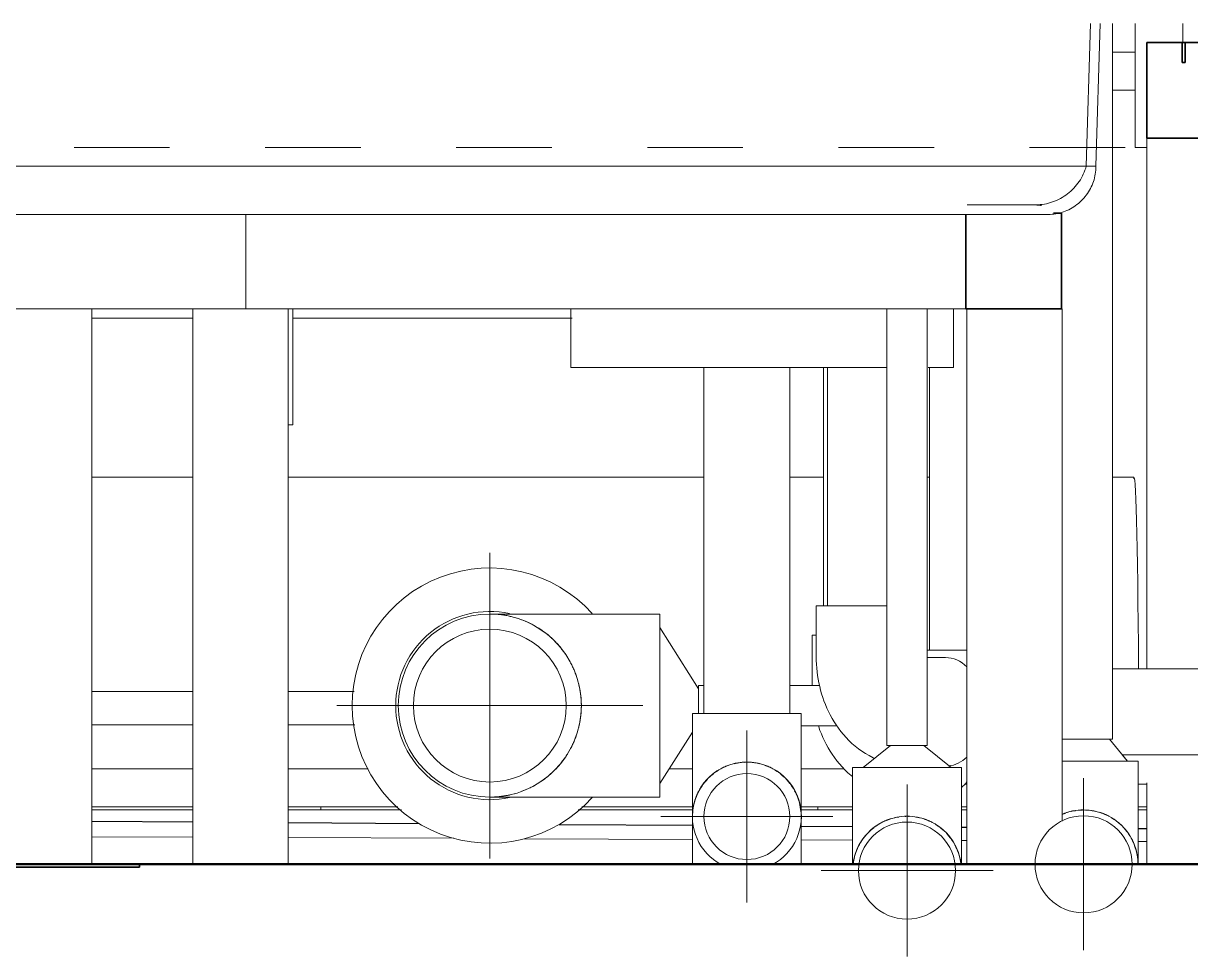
# Model space of a CAD drawing. Header units: metres. Extents: x 62 to 165, y -3 to 9.
# Drawn here: x 125.875 to 127.097, y -0.847 to 0.13 of the extents above; entities that cross this region are included whole.
import ezdxf

# ---------------------------------------------------------------- set-up
doc = ezdxf.new("R2010")
doc.units = ezdxf.units.M
doc.linetypes.add('Centro', pattern=[0.03175, 0.00635, -0.004763, 0.015875, -0.004763])
for name, color, linetype, lineweight in [('A-FLOR', 7, 'Continuous', 18), ('A-FLOR-HRAL', 7, 'Continuous', 18), ('A-FLOR-LEVL', 7, 'Continuous', 9), ('A-GENM', 7, 'Continuous', 18), ('A-MEDQ', 7, 'Continuous', 18), ('A-WALL', 7, 'Continuous', 18), ('P-PIPE', 7, 'Continuous', 18), ('P-PIPE-CNTR', 7, 'Continuous', 18), ('P-SANR-FIXT', 7, 'Continuous', 18), ('S-BEAM', 7, 'Continuous', 18)]:
    doc.layers.add(name, color=color, linetype=linetype, lineweight=lineweight)

# ---------------------------------------------------------------- blocks, each defined once
blk = doc.blocks.new('Soporte Perfil Circular - VM1-1194039-Corte 02')
at = {"layer": 'S-BEAM'}
for p, q in [((-75.6679, 0.1), (-75.6915, 0.1)), ((-75.6915, 0.06), (-75.6678, 0.06))]:
    blk.add_line(p, q, dxfattribs=at)
blk = doc.blocks.new('Soporte Estanque_z2 - Soporte Estanque_z2-1280500-Corte 02')
at = {"layer": 'A-GENM', "lineweight": 35}
for p, q in [((-78.516, -0.0705), (-78.516, -0.1688)), ((-78.416, -0.1688), (-78.416, -0.0705)), ((-75.8448, -0.0705), (-75.8448, -0.1688)), ((-75.7448, -0.0688), (-75.7531, -0.0688)), ((-75.7448, -0.1688), (-75.7448, -0.0688)), ((-78.516, -0.1688), (-78.416, -0.1688)), ((-75.8448, -0.1688), (-75.7448, -0.1688)), ((-77.3491, -0.75), (-77.5491, -0.75)), ((-77.5491, -0.75), (-77.5491, -0.753)), ((-77.5491, -0.753), (-77.3491, -0.753)), ((-77.3491, -0.753), (-77.3491, -0.75)), ((-76.7097, -0.75), (-76.9097, -0.75)), ((-76.9097, -0.75), (-76.9097, -0.753)), ((-76.9097, -0.753), (-76.7097, -0.753)), ((-76.7097, -0.753), (-76.7097, -0.75))]:
    blk.add_line(p, q, dxfattribs=at)
at = {"layer": 'A-GENM'}
for p, q in [((-77.6624, -0.0705), (-77.6624, -0.1688)), ((-76.5984, -0.1688), (-76.5984, -0.0705)), ((-78.5168, -0.1688), (-78.516, -0.1688)), ((-78.5168, -0.75), (-78.5168, -0.1688)), ((-78.4168, -0.1688), (-78.4168, -0.75)), ((-77.6644, -0.1688), (-78.416, -0.1688)), ((-77.704, -0.75), (-77.704, -0.1688)), ((-77.6644, -0.1688), (-77.604, -0.1688)), ((-77.604, -0.1688), (-77.604, -0.75)), ((-77.5023, -0.1688), (-77.604, -0.1688)), ((-77.5023, -0.1688), (-77.4023, -0.1688)), ((-77.5023, -0.75), (-77.5023, -0.1688)), ((-77.4023, -0.1688), (-77.4023, -0.75)), ((-77.2833, -0.1688), (-77.4023, -0.1688)), ((-76.8597, -0.1688), (-77.0781, -0.1688)), ((-76.8597, -0.1688), (-76.7597, -0.1688)), ((-76.8597, -0.75), (-76.8597, -0.1688)), ((-76.7597, -0.1688), (-76.7597, -0.75)), ((-76.654, -0.1688), (-76.7597, -0.1688)), ((-76.654, -0.1688), (-76.5964, -0.1688)), ((-76.654, -0.75), (-76.654, -0.1688)), ((-75.8448, -0.1688), (-76.5964, -0.1688)), ((-76.554, -0.1688), (-76.554, -0.75)), ((-75.844, -0.1688), (-75.844, -0.75)), ((-75.7448, -0.1688), (-75.744, -0.1688)), ((-75.744, -0.7047), (-75.744, -0.1688))]:
    blk.add_line(p, q, dxfattribs=at)
blk = doc.blocks.new('Soporte Estanque_z2 - Soporte Estanque_z2-1280482-Corte 02')
at = {"layer": 'A-GENM'}
for p, q in [((-77.7042, -0.1688), (-77.7042, -0.1785)), ((-77.7042, -0.1785), (-78.4168, -0.1785)), ((-77.5023, -0.1785), (-77.604, -0.1785)), ((-77.2787, -0.1785), (-77.4023, -0.1785)), ((-76.8597, -0.1785), (-77.0827, -0.1785)), ((-76.654, -0.1785), (-76.7597, -0.1785)), ((-76.257, -0.1785), (-76.5494, -0.1785))]:
    blk.add_line(p, q, dxfattribs=at)
blk = doc.blocks.new('Grating - 1_13 x 9_68-1282363-Corte 02')
at = {"layer": 'A-GENM', "lineweight": 35}
for p, q in [((-75.5554, 0.11), (-75.6554, 0.11)), ((-75.6554, 0.11), (-75.6554, 0.01)), ((-75.6154, 0.11), (-75.6184, 0.11)), ((-75.6184, 0.11), (-75.6184, 0.089)), ((-75.6154, 0.089), (-75.6154, 0.11)), ((-75.5824, 0.11), (-75.5854, 0.11)), ((-75.5854, 0.11), (-75.5854, 0.089)), ((-75.5824, 0.089), (-75.5824, 0.11)), ((-75.5554, 0.01), (-75.5554, 0.11)), ((-75.5494, 0.11), (-75.5524, 0.11)), ((-75.5524, 0.11), (-75.5524, 0.089)), ((-75.5494, 0.089), (-75.5494, 0.11)), ((-75.5164, 0.11), (-75.5194, 0.11)), ((-75.5194, 0.11), (-75.5194, 0.089)), ((-75.5164, 0.089), (-75.5164, 0.11)), ((-75.4834, 0.11), (-75.4864, 0.11)), ((-75.4864, 0.11), (-75.4864, 0.089)), ((-75.4834, 0.089), (-75.4834, 0.11)), ((-75.4504, 0.11), (-75.4534, 0.11)), ((-75.4534, 0.11), (-75.4534, 0.089)), ((-75.4504, 0.089), (-75.4504, 0.11)), ((-75.4174, 0.11), (-75.4204, 0.11)), ((-75.4204, 0.11), (-75.4204, 0.089)), ((-75.4174, 0.089), (-75.4174, 0.11)), ((-75.3844, 0.11), (-75.3874, 0.11)), ((-75.3874, 0.11), (-75.3874, 0.089)), ((-75.3844, 0.089), (-75.3844, 0.11)), ((-75.3514, 0.11), (-75.3544, 0.11)), ((-75.3544, 0.11), (-75.3544, 0.089)), ((-75.3514, 0.089), (-75.3514, 0.11)), ((-75.3184, 0.11), (-75.3214, 0.11)), ((-75.3214, 0.11), (-75.3214, 0.089)), ((-75.3184, 0.089), (-75.3184, 0.11)), ((-75.2854, 0.11), (-75.2884, 0.11)), ((-75.2884, 0.11), (-75.2884, 0.089)), ((-75.2854, 0.089), (-75.2854, 0.11)), ((-75.2524, 0.11), (-75.2554, 0.11)), ((-75.2554, 0.11), (-75.2554, 0.089)), ((-75.2524, 0.089), (-75.2524, 0.11)), ((-75.2194, 0.11), (-75.2224, 0.11)), ((-75.2224, 0.11), (-75.2224, 0.089)), ((-75.2194, 0.089), (-75.2194, 0.11)), ((-75.1864, 0.11), (-75.1894, 0.11)), ((-75.1894, 0.11), (-75.1894, 0.089)), ((-75.1864, 0.089), (-75.1864, 0.11)), ((-75.1534, 0.11), (-75.1564, 0.11)), ((-75.1564, 0.11), (-75.1564, 0.089)), ((-75.1534, 0.089), (-75.1534, 0.11)), ((-75.1204, 0.11), (-75.1234, 0.11)), ((-75.1234, 0.11), (-75.1234, 0.089)), ((-75.1204, 0.089), (-75.1204, 0.11)), ((-75.0874, 0.11), (-75.0904, 0.11)), ((-75.0904, 0.11), (-75.0904, 0.089)), ((-75.0874, 0.089), (-75.0874, 0.11)), ((-75.0544, 0.11), (-75.0574, 0.11)), ((-75.0574, 0.11), (-75.0574, 0.089)), ((-75.0544, 0.089), (-75.0544, 0.11)), ((-75.0214, 0.11), (-75.0244, 0.11)), ((-75.0244, 0.11), (-75.0244, 0.089)), ((-75.0214, 0.089), (-75.0214, 0.11)), ((-74.9884, 0.11), (-74.9914, 0.11)), ((-74.9914, 0.11), (-74.9914, 0.089)), ((-74.9884, 0.089), (-74.9884, 0.11)), ((-74.9554, 0.11), (-74.9584, 0.11)), ((-74.9584, 0.11), (-74.9584, 0.089)), ((-74.9554, 0.089), (-74.9554, 0.11)), ((-74.9224, 0.11), (-74.9254, 0.11)), ((-74.9254, 0.11), (-74.9254, 0.089)), ((-74.9224, 0.089), (-74.9224, 0.11)), ((-74.8894, 0.11), (-74.8924, 0.11)), ((-74.8924, 0.11), (-74.8924, 0.089)), ((-74.8894, 0.089), (-74.8894, 0.11)), ((-74.8564, 0.11), (-74.8594, 0.11)), ((-74.8594, 0.11), (-74.8594, 0.089)), ((-74.8564, 0.089), (-74.8564, 0.11)), ((-74.8234, 0.11), (-74.8264, 0.11)), ((-74.8264, 0.11), (-74.8264, 0.089)), ((-74.8234, 0.089), (-74.8234, 0.11)), ((-74.7904, 0.11), (-74.7934, 0.11)), ((-74.7934, 0.11), (-74.7934, 0.089)), ((-74.7904, 0.089), (-74.7904, 0.11)), ((-74.7574, 0.11), (-74.7604, 0.11)), ((-74.7604, 0.11), (-74.7604, 0.089)), ((-74.7574, 0.089), (-74.7574, 0.11)), ((-74.7244, 0.11), (-74.7274, 0.11)), ((-74.7274, 0.11), (-74.7274, 0.089)), ((-74.7244, 0.089), (-74.7244, 0.11)), ((-74.6914, 0.11), (-74.6944, 0.11)), ((-74.6944, 0.11), (-74.6944, 0.089)), ((-74.6914, 0.089), (-74.6914, 0.11)), ((-74.6584, 0.11), (-74.6614, 0.11)), ((-74.6614, 0.11), (-74.6614, 0.089)), ((-74.6584, 0.089), (-74.6584, 0.11)), ((-74.6254, 0.11), (-74.6284, 0.11)), ((-74.6284, 0.11), (-74.6284, 0.089)), ((-74.6254, 0.089), (-74.6254, 0.11)), ((-74.543, 0.11), (-74.6254, 0.11)), ((-74.6254, 0.11), (-74.6254, 0.01)), ((-75.6184, 0.089), (-75.6154, 0.089)), ((-75.5854, 0.089), (-75.5824, 0.089)), ((-75.5524, 0.089), (-75.5494, 0.089)), ((-75.5194, 0.089), (-75.5164, 0.089)), ((-75.4864, 0.089), (-75.4834, 0.089)), ((-75.4534, 0.089), (-75.4504, 0.089)), ((-75.4204, 0.089), (-75.4174, 0.089)), ((-75.3874, 0.089), (-75.3844, 0.089)), ((-75.3544, 0.089), (-75.3514, 0.089)), ((-75.3214, 0.089), (-75.3184, 0.089)), ((-75.2884, 0.089), (-75.2854, 0.089)), ((-75.2554, 0.089), (-75.2524, 0.089)), ((-75.2224, 0.089), (-75.2194, 0.089)), ((-75.1894, 0.089), (-75.1864, 0.089)), ((-75.1564, 0.089), (-75.1534, 0.089)), ((-75.1234, 0.089), (-75.1204, 0.089)), ((-75.0904, 0.089), (-75.0874, 0.089)), ((-75.0574, 0.089), (-75.0544, 0.089)), ((-75.0244, 0.089), (-75.0214, 0.089)), ((-74.9914, 0.089), (-74.9884, 0.089)), ((-74.9584, 0.089), (-74.9554, 0.089)), ((-74.9254, 0.089), (-74.9224, 0.089)), ((-74.8924, 0.089), (-74.8894, 0.089)), ((-74.8594, 0.089), (-74.8564, 0.089)), ((-74.8264, 0.089), (-74.8234, 0.089)), ((-74.7934, 0.089), (-74.7904, 0.089)), ((-74.7604, 0.089), (-74.7574, 0.089)), ((-74.7274, 0.089), (-74.7244, 0.089)), ((-74.6944, 0.089), (-74.6914, 0.089)), ((-74.6614, 0.089), (-74.6584, 0.089)), ((-74.6284, 0.089), (-74.6254, 0.089)), ((-75.6554, 0.01), (-75.5554, 0.01)), ((-74.6254, 0.01), (-74.5397, 0.01))]:
    blk.add_line(p, q, dxfattribs=at)
at = {"layer": 'A-GENM'}
for p, q in [((-75.5524, 0.11), (-75.5554, 0.11)), ((-75.5194, 0.11), (-75.5494, 0.11)), ((-75.4864, 0.11), (-75.5164, 0.11)), ((-75.4534, 0.11), (-75.4834, 0.11)), ((-75.4204, 0.11), (-75.4504, 0.11)), ((-75.3874, 0.11), (-75.4174, 0.11)), ((-75.3544, 0.11), (-75.3844, 0.11)), ((-75.3214, 0.11), (-75.3514, 0.11)), ((-75.2884, 0.11), (-75.3184, 0.11)), ((-75.2554, 0.11), (-75.285, 0.11)), ((-75.2224, 0.11), (-75.2524, 0.11)), ((-75.1894, 0.11), (-75.2194, 0.11)), ((-75.1564, 0.11), (-75.1864, 0.11)), ((-75.1234, 0.11), (-75.1534, 0.11)), ((-75.0904, 0.11), (-75.1204, 0.11)), ((-75.0574, 0.11), (-75.0874, 0.11)), ((-75.0244, 0.11), (-75.0544, 0.11)), ((-74.9914, 0.11), (-75.0214, 0.11)), ((-74.9584, 0.11), (-74.9884, 0.11)), ((-74.9254, 0.11), (-74.9554, 0.11)), ((-74.8924, 0.11), (-74.9224, 0.11)), ((-74.8594, 0.11), (-74.8894, 0.11)), ((-74.8264, 0.11), (-74.8564, 0.11)), ((-74.7934, 0.11), (-74.8234, 0.11)), ((-74.7604, 0.11), (-74.7904, 0.11)), ((-74.7274, 0.11), (-74.7574, 0.11)), ((-74.6944, 0.11), (-74.7244, 0.11)), ((-74.6614, 0.11), (-74.6914, 0.11)), ((-74.6284, 0.11), (-74.6584, 0.11)), ((-75.5554, 0.1), (-75.5524, 0.1)), ((-75.5494, 0.1), (-75.5194, 0.1)), ((-75.5164, 0.1), (-75.4864, 0.1)), ((-75.4834, 0.1), (-75.4534, 0.1)), ((-75.4504, 0.1), (-75.4204, 0.1)), ((-75.4174, 0.1), (-75.3874, 0.1)), ((-75.3844, 0.1), (-75.3544, 0.1)), ((-75.3514, 0.1), (-75.3214, 0.1)), ((-75.3184, 0.1), (-75.2884, 0.1)), ((-75.285, 0.1), (-75.2554, 0.1)), ((-75.2524, 0.1), (-75.2224, 0.1)), ((-75.2194, 0.1), (-75.1894, 0.1)), ((-75.1864, 0.1), (-75.1564, 0.1)), ((-75.1534, 0.1), (-75.1234, 0.1)), ((-75.1204, 0.1), (-75.0904, 0.1)), ((-75.0874, 0.1), (-75.0574, 0.1)), ((-75.0544, 0.1), (-75.0244, 0.1)), ((-75.0214, 0.1), (-74.9914, 0.1)), ((-74.9884, 0.1), (-74.9584, 0.1)), ((-74.9554, 0.1), (-74.9254, 0.1)), ((-74.9224, 0.1), (-74.8924, 0.1)), ((-74.8894, 0.1), (-74.8594, 0.1)), ((-74.8564, 0.1), (-74.8264, 0.1)), ((-74.8234, 0.1), (-74.7934, 0.1)), ((-74.7904, 0.1), (-74.7604, 0.1)), ((-74.7574, 0.1), (-74.7274, 0.1)), ((-74.7244, 0.1), (-74.6944, 0.1)), ((-74.6914, 0.1), (-74.6614, 0.1)), ((-74.6584, 0.1), (-74.6284, 0.1)), ((-75.5554, 0.06), (-74.6254, 0.06)), ((-75.6554, -0.5455), (-75.6554, 0.01)), ((-74.6254, 0.01), (-75.5554, 0.01)), ((-75.5554, -0.5334), (-75.5554, 0.01)), ((-74.6254, 0.01), (-74.6254, -0.537)), ((-74.5254, -0.0546), (-74.5254, -0.537)), ((-75.5554, -0.75), (-75.5554, -0.6475)), ((-75.6554, -0.75), (-75.6554, -0.6647)), ((-74.6254, -0.6601), (-74.6254, -0.75)), ((-74.5254, -0.6601), (-74.5254, -0.75))]:
    blk.add_line(p, q, dxfattribs=at)
blk = doc.blocks.new('Railing - 50mm  - Al-1294074-Corte 02')
at = {"layer": 'A-FLOR-HRAL'}
for p, q in [((-74.6804, 0.11), (-74.6804, 0.95)), ((-74.6554, 0.95), (-74.6804, 0.95)), ((-74.6439, 0.95), (-74.6554, 0.95)), ((-74.6304, 0.13), (-74.6304, 0.11)), ((-74.6804, 0), (-74.6804, 0.01)), ((-74.6804, 0), (-74.6554, 0)), ((-74.6554, 0), (-74.6304, 0)), ((-74.6304, 0.01), (-74.6304, 0))]:
    blk.add_line(p, q, dxfattribs=at)
blk = doc.blocks.new('Railing - 50mm  - Al-V6-Corte 02')
at = {"layer": 'A-FLOR-HRAL'}
for p, q in [((-75.6679, 0), (-75.6679, 0.13)), ((-75.6179, 0.13), (-75.6179, 0.11)), ((-75.6679, 0), (-75.6554, 0))]:
    blk.add_line(p, q, dxfattribs=at)
blk = doc.blocks.new('Railing - Railing-1294277-Corte 02')
at = {"layer": 'A-FLOR-HRAL'}
for p, q in [((-74.644, 1), (-75.5151, 1)), ((-75.5151, 0.95), (-74.6785, 0.95)), ((-74.6785, 0.5), (-75.5884, 0.5)), ((-75.5884, 0.45), (-74.6785, 0.45))]:
    blk.add_line(p, q, dxfattribs=at)
for name in ['Railing - 50mm  - Al-1294074-Corte 02', 'Railing - 50mm  - Al-V6-Corte 02']:
    blk.add_blockref(name, (0, 0))
blk = doc.blocks.new('AB1_REVER_EST LOSAS_ZZ_ZZ_MO_T_A_rvt-2-Corte 02')
at = {"layer": 'A-FLOR'}
for p, q in [((-76.7597, -0.69), (-76.654, -0.69)), ((-76.654, -0.693), (-76.7597, -0.693)), ((-76.554, -0.69), (-76.5198, -0.69)), ((-76.5198, -0.693), (-76.554, -0.693)), ((-76.5198, -0.69), (-76.5198, -0.693)), ((-76.5198, -0.69), (-76.4394, -0.69)), ((-76.5198, -0.69), (-76.5198, -0.693)), ((-76.4355, -0.693), (-76.5198, -0.693)), ((-76.1311, -0.693), (-76.2508, -0.693)), ((-76.2469, -0.69), (-76.1311, -0.69)), ((-76.0172, -0.69), (-75.9998, -0.69)), ((-75.9998, -0.693), (-76.0172, -0.693)), ((-75.9998, -0.69), (-75.9998, -0.693)), ((-75.9998, -0.69), (-75.9634, -0.69)), ((-75.9998, -0.69), (-75.9998, -0.693)), ((-75.9634, -0.693), (-75.9998, -0.693)), ((-75.8495, -0.69), (-75.844, -0.69)), ((-75.844, -0.693), (-75.8495, -0.693)), ((-75.6647, -0.69), (-75.6554, -0.69)), ((-75.6554, -0.693), (-75.6647, -0.693)), ((-76.654, -0.7216), (-76.7597, -0.7211)), ((-76.3808, -0.7228), (-76.554, -0.722)), ((-76.1307, -0.724), (-76.307, -0.7232)), ((-75.9634, -0.7247), (-76.0176, -0.7245)), ((-75.844, -0.7252), (-75.8495, -0.7252)), ((-75.6554, -0.7261), (-75.6647, -0.726))]:
    blk.add_line(p, q, dxfattribs=at)
at = {"layer": 'A-FLOR', "lineweight": 25}
for p, q in [((-76.7597, -0.7048), (-76.654, -0.7055)), ((-76.554, -0.7062), (-76.417, -0.7072)), ((-76.2706, -0.7082), (-76.1308, -0.7092)), ((-76.0174, -0.71), (-75.9634, -0.7104)), ((-75.8495, -0.7112), (-75.844, -0.7112)), ((-75.6647, -0.7125), (-75.6554, -0.7126))]:
    blk.add_line(p, q, dxfattribs=at)
at = {"layer": 'A-FLOR', "lineweight": 50}
blk.add_line((-70.2976, -0.75), (-85.1697, -0.75), dxfattribs=at)
at = {"layer": 'A-WALL'}
for p, q in [((-76.654, -0.65), (-76.7597, -0.65)), ((-76.4703, -0.65), (-76.554, -0.65)), ((-76.1311, -0.65), (-76.1555, -0.65)), ((-75.9722, -0.65), (-76.0172, -0.65))]:
    blk.add_line(p, q, dxfattribs=at)
at = {"layer": 'A-FLOR-HRAL', "lineweight": 18}
blk.add_blockref('Railing - Railing-1294277-Corte 02', (0, 0), dxfattribs=at)
at = {"layer": 'A-GENM', "lineweight": 18}
for name in ['Grating - 1_13 x 9_68-1282363-Corte 02', 'Soporte Estanque_z2 - Soporte Estanque_z2-1280500-Corte 02', 'Soporte Estanque_z2 - Soporte Estanque_z2-1280482-Corte 02']:
    blk.add_blockref(name, (0, 0), dxfattribs=at)
at = {"layer": 'S-BEAM', "lineweight": 18}
blk.add_blockref('Soporte Perfil Circular - VM1-1194039-Corte 02', (0, 0), dxfattribs=at)
blk = doc.blocks.new('Equipo Estanque 2 - Equipo Estanque 2-1309753-Corte 02')
at = {"layer": 'A-MEDQ'}
for p, q in [((-76.8597, -0.3448), (-77.1911, -0.3448)), ((-76.654, -0.3448), (-76.7597, -0.3448)), ((-76.1191, -0.3448), (-76.554, -0.3448)), ((-75.9939, -0.3448), (-76.0292, -0.3448)), ((-75.883, -0.3448), (-75.8854, -0.3448)), ((-75.669, -0.3448), (-75.6915, -0.3448)), ((-77.1962, -0.5691), (-77.1982, -0.5691)), ((-77.1982, -0.5691), (-77.1982, -0.6041)), ((-77.184, -0.5691), (-77.186, -0.5691)), ((-77.184, -0.6041), (-77.184, -0.5691)), ((-77.184, -0.5691), (-76.8597, -0.5691)), ((-76.7597, -0.5691), (-76.654, -0.5691)), ((-76.554, -0.5691), (-76.4852, -0.5691)), ((-77.1982, -0.6041), (-77.1976, -0.6041)), ((-77.1976, -0.6041), (-77.1976, -0.6291)), ((-77.1847, -0.6291), (-77.1847, -0.6041)), ((-77.1847, -0.6041), (-77.184, -0.6041)), ((-77.184, -0.6041), (-76.8597, -0.6041)), ((-76.7597, -0.6041), (-76.654, -0.6041)), ((-76.554, -0.6041), (-76.4845, -0.6041)), ((-77.1976, -0.6291), (-77.1976, -0.65)), ((-77.1847, -0.65), (-77.1847, -0.6291))]:
    blk.add_line(p, q, dxfattribs=at)
for centre, start_param, end_param in [((-75.669, -0.7301), 5.214279, 6.370841), ((-77.1911, -0.7301), 5.143658, 7.422712)]:
    blk.add_ellipse(centre, major_axis=(0, 0.3853), ratio=0.014481, start_param=start_param, end_param=end_param, dxfattribs=at)
blk = doc.blocks.new('Estanque de agua - Diametro_3_00m-V39-Corte 02')
at = {"layer": 'P-SANR-FIXT'}
for p, q in [((-75.7189, -0.0193), (-75.7144, 0.13)), ((-75.7089, -0.0196), (-75.7044, 0.13)), ((-75.7089, -0.0196), (-78.6256, -0.0196))]:
    blk.add_line(p, q, dxfattribs=at)
at = {"layer": 'P-SANR-FIXT', "flags": 128}
for points in [[(-75.7189, -0.0193), (-75.7195, -0.0215), (-75.7203, -0.0236), (-75.7211, -0.0257), (-75.722, -0.0277), (-75.7229, -0.0297), (-75.724, -0.0317), (-75.7251, -0.0336), (-75.7263, -0.0355), (-75.7276, -0.0373), (-75.729, -0.039), (-75.7304, -0.0408), (-75.7319, -0.0424), (-75.7335, -0.044), (-75.7351, -0.0455), (-75.7368, -0.047), (-75.7385, -0.0484), (-75.7403, -0.0497), (-75.7421, -0.051), (-75.744, -0.0522), (-75.746, -0.0533), (-75.748, -0.0543), (-75.75, -0.0552), (-75.752, -0.0561), (-75.7541, -0.0569), (-75.7562, -0.0576), (-75.7584, -0.0582), (-75.7605, -0.0587), (-75.7627, -0.0591), (-75.7649, -0.0595), (-75.7672, -0.0597), (-75.7694, -0.0599), (-75.7716, -0.06), (-75.7725, -0.06)], [(-75.7089, -0.0196), (-75.7089, -0.0217), (-75.709, -0.0237), (-75.7092, -0.0257), (-75.7095, -0.0277), (-75.7099, -0.0296), (-75.7103, -0.0316), (-75.7108, -0.0336), (-75.7114, -0.0355), (-75.7121, -0.0374), (-75.7129, -0.0393), (-75.7137, -0.0411), (-75.7146, -0.0429), (-75.7155, -0.0447), (-75.7166, -0.0464), (-75.7177, -0.0481), (-75.7189, -0.0497), (-75.7201, -0.0513), (-75.7214, -0.0528), (-75.7227, -0.0543), (-75.7242, -0.0558), (-75.7256, -0.0571), (-75.7272, -0.0585), (-75.7287, -0.0597), (-75.7304, -0.0609), (-75.732, -0.062), (-75.7338, -0.0631), (-75.7355, -0.0641), (-75.7373, -0.065), (-75.7391, -0.0658), (-75.741, -0.0666), (-75.7429, -0.0673), (-75.7448, -0.0679), (-75.7467, -0.0684), (-75.7487, -0.0689), (-75.7507, -0.0693), (-75.7527, -0.0696), (-75.7547, -0.0698), (-75.7567, -0.0699), (-75.7587, -0.07), (-75.7592, -0.07)], [(-75.8435, -0.06), (-75.8398, -0.06), (-75.8237, -0.06), (-75.8097, -0.06), (-75.798, -0.06), (-75.7884, -0.06), (-75.7811, -0.06), (-75.776, -0.06), (-75.7732, -0.06)], [(-75.7725, -0.06), (-75.7737, -0.06), (-75.777, -0.06)], [(-75.7725, -0.06), (-75.7707, -0.0602), (-75.7688, -0.0604), (-75.7669, -0.0605), (-75.7658, -0.0605)], [(-76.8698, -0.07), (-76.8146, -0.07), (-76.76, -0.07), (-76.706, -0.07), (-76.6528, -0.07), (-76.6005, -0.07), (-76.5491, -0.07), (-76.4986, -0.07), (-76.4493, -0.07), (-76.4012, -0.07), (-76.3543, -0.07), (-76.3087, -0.07), (-76.2645, -0.07), (-76.2218, -0.07), (-76.1806, -0.07), (-76.141, -0.07), (-76.103, -0.07), (-76.0668, -0.07), (-76.0324, -0.07), (-75.9998, -0.07), (-75.9691, -0.07), (-75.9404, -0.07), (-75.9136, -0.07), (-75.8889, -0.07), (-75.8662, -0.07), (-75.8456, -0.07), (-75.8272, -0.07), (-75.8109, -0.07), (-75.7968, -0.07), (-75.7849, -0.07), (-75.7753, -0.07), (-75.7679, -0.07), (-75.7628, -0.07), (-75.7599, -0.07), (-75.7592, -0.07)], [(-75.7592, -0.07), (-75.7604, -0.07), (-75.7638, -0.07), (-75.7695, -0.07), (-75.7752, -0.07)]]:
    blk.add_lwpolyline(points, dxfattribs=at)
blk = doc.blocks.new('Cilindro de Estanque de agua - Diametro_3_00m-V47-Corte 02')
at = {"layer": 'P-SANR-FIXT'}
for p, q in [((-76.2584, -0.1785), (-76.2584, -0.23)), ((-76.2584, -0.23), (-76.257, -0.23))]:
    blk.add_line(p, q, dxfattribs=at)
blk = doc.blocks.new('Cilindro de Estanque de agua - Diametro_3_00m-V49-Corte 02')
at = {"layer": 'P-SANR-FIXT'}
for p, q in [((-76.2584, -0.1688), (-76.2584, -0.23)), ((-75.8578, -0.23), (-75.8578, -0.1688)), ((-76.2584, -0.23), (-76.0581, -0.23)), ((-76.0581, -0.23), (-75.9273, -0.23)), ((-75.8842, -0.23), (-75.8578, -0.23))]:
    blk.add_line(p, q, dxfattribs=at)
blk = doc.blocks.new('Dispositivo - Dispositivo-1287173-Corte 02')
at = {"layer": 'P-SANR-FIXT'}
for p, q in [((-76.5491, -0.29), (-76.5491, -0.1688)), ((-76.5538, -0.29), (-76.5491, -0.29))]:
    blk.add_line(p, q, dxfattribs=at)
blk = doc.blocks.new('CPVC - Codo - Codo-1167293-Corte 02')
at = {"layer": 'P-PIPE', "color": 150, "true_color": 0x007dff}
for p, q in [((-76.0057, -0.5101), (-76.0057, -0.5628)), ((-76.0019, -0.5101), (-76.0057, -0.5101))]:
    blk.add_line(p, q, dxfattribs=at)
at = {"layer": 'P-PIPE', "color": 150, "true_color": 0x007dff, "flags": 128}
blk.add_lwpolyline([(-75.9992, -0.605), (-75.9989, -0.606), (-75.9976, -0.6098), (-75.9961, -0.6135), (-75.9946, -0.6172), (-75.9929, -0.6208), (-75.9911, -0.6244), (-75.9891, -0.628), (-75.987, -0.6315), (-75.9848, -0.6349), (-75.9824, -0.6383), (-75.9799, -0.6416), (-75.9773, -0.6449), (-75.9744, -0.648), (-75.9715, -0.6511), (-75.9683, -0.6541), (-75.965, -0.6569), (-75.9634, -0.6582)], dxfattribs=at)
at = {"layer": 'P-PIPE', "color": 150, "true_color": 0x007dff}
blk.add_ellipse((-75.8703, -0.6211), major_axis=(0, 0.0568), ratio=0.707107, start_param=3.688143, end_param=3.863147, dxfattribs=at)
blk = doc.blocks.new('CPVC - Codo - Codo-V105-Corte 02')
at = {"layer": 'P-PIPE', "color": 150, "true_color": 0x007dff}
for p, q in [((-76.0015, -0.4794), (-76.0015, -0.5329)), ((-75.9848, -0.4794), (-76.0015, -0.4794)), ((-75.9273, -0.4794), (-75.9848, -0.4794)), ((-75.8661, -0.5337), (-75.8854, -0.5337))]:
    blk.add_line(p, q, dxfattribs=at)
at = {"layer": 'P-PIPE', "color": 150, "true_color": 0x007dff, "flags": 128}
blk.add_lwpolyline([(-76.0015, -0.5329), (-76.0014, -0.5368), (-76.0013, -0.5407), (-76.001, -0.5446), (-76.0006, -0.5485), (-76.0001, -0.5524), (-75.9995, -0.5563), (-75.9987, -0.5601), (-75.9979, -0.564), (-75.997, -0.5678), (-75.9959, -0.5716), (-75.9947, -0.5753), (-75.9934, -0.5791), (-75.9919, -0.5828), (-75.9904, -0.5865), (-75.9887, -0.5901), (-75.9869, -0.5937), (-75.9849, -0.5973), (-75.9828, -0.6008), (-75.9806, -0.6042), (-75.9782, -0.6076), (-75.9757, -0.6109), (-75.9731, -0.6142), (-75.9702, -0.6173), (-75.9673, -0.6204), (-75.9641, -0.6234), (-75.9608, -0.6262), (-75.9574, -0.629), (-75.9538, -0.6316), (-75.95, -0.634), (-75.9461, -0.6363), (-75.942, -0.6384), (-75.9405, -0.6391)], dxfattribs=at)
at = {"layer": 'P-PIPE', "color": 150, "true_color": 0x007dff}
for start_param, end_param in [(5.693615, 6.283185), (3.216473, 3.730549)]:
    blk.add_ellipse((-75.8661, -0.5905), major_axis=(0, 0.0568), ratio=0.707107, start_param=start_param, end_param=end_param, dxfattribs=at)
blk = doc.blocks.new('Acero Carbono - Flange - A - Flange Brida-1161103-Corte 02')
at = {"layer": 'P-PIPE', "color": 150, "true_color": 0x007dff}
for radius, start, end in [(0.144, 41.9705, 180), (0.0985, 77.9332, 180), (0.144, 180, 318.0295), (0.0985, 180, 282.0668)]:
    blk.add_arc((-76.3431, -0.5839), radius, start, end, dxfattribs=at)
blk = doc.blocks.new('CPVC - Tee - Tee-1450176-Corte 02')
at = {"layer": 'P-PIPE', "color": 150, "true_color": 0x007dff}
for p, q in [((-76.1653, -0.4881), (-76.3431, -0.4881)), ((-76.1653, -0.5839), (-76.1653, -0.4881)), ((-76.1653, -0.6797), (-76.1653, -0.5839)), ((-76.3431, -0.6797), (-76.1653, -0.6797))]:
    blk.add_line(p, q, dxfattribs=at)
for start, end in [(0, 180), (180, 360)]:
    blk.add_arc((-76.3431, -0.5839), 0.0958, start, end, dxfattribs=at)
for points, knots in [([(-76.3206, -0.4908), (-76.3221, -0.4904), (-76.3296, -0.4888), (-76.3372, -0.4881), (-76.3431, -0.4881)], [0.8245401, 0.8245401, 0.8245401, 0.8245401, 0.8611111, 1, 1, 1, 1]), ([(-76.2971, -0.4999), (-76.2978, -0.4995), (-76.3012, -0.4977), (-76.3079, -0.4947), (-76.3139, -0.4926), (-76.3171, -0.4917)], [0.6359826, 0.6359826, 0.6359826, 0.6359826, 0.6527778, 0.7222222, 0.7974881, 0.7974881, 0.7974881, 0.7974881]), ([(-76.2617, -0.5334), (-76.2618, -0.5333), (-76.2626, -0.532), (-76.2643, -0.5294), (-76.2669, -0.5259), (-76.2696, -0.5225), (-76.2724, -0.5193), (-76.2755, -0.516), (-76.279, -0.5127), (-76.2828, -0.5094), (-76.2868, -0.5064), (-76.2902, -0.504), (-76.2923, -0.5027), (-76.2931, -0.5022)], [0.303931, 0.303931, 0.303931, 0.303931, 0.3055556, 0.3333333, 0.3611111, 0.3888889, 0.4166667, 0.4444444, 0.4791667, 0.5138889, 0.5486111, 0.5833333, 0.6026906, 0.6026906, 0.6026906, 0.6026906]), ([(-76.2519, -0.5546), (-76.252, -0.5545), (-76.2525, -0.5529), (-76.2536, -0.5498), (-76.2554, -0.5454), (-76.2571, -0.5418), (-76.2581, -0.5398), (-76.2585, -0.5391)], [0.16528858, 0.16528858, 0.16528858, 0.16528858, 0.16666667, 0.19444444, 0.22222222, 0.25, 0.26409555, 0.26409555, 0.26409555, 0.26409555]), ([(-76.2473, -0.5839), (-76.2473, -0.5771), (-76.2482, -0.5693), (-76.2499, -0.562), (-76.2501, -0.561)], [0, 0, 0, 0, 0.1111111, 0.1274135, 0.1274135, 0.1274135, 0.1274135]), ([(-76.2501, -0.6068), (-76.2499, -0.6059), (-76.2482, -0.5985), (-76.2473, -0.5908), (-76.2473, -0.5839)], [0.8725865, 0.8725865, 0.8725865, 0.8725865, 0.8888889, 1, 1, 1, 1]), ([(-76.2585, -0.6287), (-76.2581, -0.6281), (-76.2571, -0.626), (-76.2554, -0.6225), (-76.2536, -0.618), (-76.2525, -0.6149), (-76.252, -0.6133), (-76.2519, -0.6132)], [0.73590445, 0.73590445, 0.73590445, 0.73590445, 0.75, 0.77777778, 0.80555556, 0.83333333, 0.83471142, 0.83471142, 0.83471142, 0.83471142]), ([(-76.2931, -0.6656), (-76.2912, -0.6645), (-76.2872, -0.6618), (-76.2812, -0.6572), (-76.2752, -0.6516), (-76.2705, -0.6464), (-76.2669, -0.6419), (-76.2643, -0.6384), (-76.2626, -0.6358), (-76.2618, -0.6345), (-76.2617, -0.6344)], [0.3973094, 0.3973094, 0.3973094, 0.3973094, 0.4444444, 0.5, 0.5555556, 0.6111111, 0.6388889, 0.6666667, 0.6944444, 0.696069, 0.696069, 0.696069, 0.696069]), ([(-76.3171, -0.6761), (-76.3163, -0.6759), (-76.3108, -0.6742), (-76.3041, -0.6716), (-76.2983, -0.6686), (-76.2971, -0.6679)], [0.2025119, 0.2025119, 0.2025119, 0.2025119, 0.2222222, 0.3333333, 0.3640174, 0.3640174, 0.3640174, 0.3640174]), ([(-76.3431, -0.6797), (-76.3384, -0.6797), (-76.3308, -0.6791), (-76.3233, -0.6777), (-76.3206, -0.677)], [0, 0, 0, 0, 0.1111111, 0.1754599, 0.1754599, 0.1754599, 0.1754599])]:
    blk.add_open_spline(points, degree=3, knots=knots, dxfattribs=at)
blk = doc.blocks.new('M_Transition - Generic - Standard-1450213-Corte 02')
at = {"layer": 'P-PIPE', "color": 150, "true_color": 0x007dff}
for p, q in [((-76.1246, -0.5665), (-76.1653, -0.5023)), ((-76.1653, -0.6655), (-76.1311, -0.6117))]:
    blk.add_line(p, q, dxfattribs=at)
blk = doc.blocks.new('CPVC - Codo - Codo-V107-Corte 02')
at = {"layer": 'P-PIPE', "color": 150, "true_color": 0x007dff}
blk.add_line((-75.8441, -0.526), (-75.8856, -0.526), dxfattribs=at)
blk = doc.blocks.new('CPVC - Codo - Codo-V109-Corte 02')
at = {"layer": 'P-PIPE', "color": 150, "true_color": 0x007dff}
for p, q in [((-76.0763, -0.6433), (-76.0755, -0.6432)), ((-76.0728, -0.6432), (-76.0721, -0.6432)), ((-76.1286, -0.684), (-76.1281, -0.6821)), ((-76.0174, -0.6971), (-76.0174, -0.6986))]:
    blk.add_line(p, q, dxfattribs=at)
at = {"layer": 'P-PIPE', "color": 150, "true_color": 0x007dff, "flags": 128}
for points in [[(-76.0968, -0.6479), (-76.0947, -0.6471), (-76.0929, -0.6464)], [(-76.0871, -0.6447), (-76.086, -0.6445), (-76.0838, -0.644), (-76.0827, -0.6439)], [(-76.0651, -0.6439), (-76.0629, -0.6443), (-76.0612, -0.6447)], [(-76.0555, -0.6464), (-76.0541, -0.6468), (-76.052, -0.6477), (-76.051, -0.6481)], [(-76.1133, -0.6589), (-76.1121, -0.6577), (-76.1103, -0.6562), (-76.1091, -0.6552)], [(-76.1062, -0.6531), (-76.1048, -0.6522), (-76.1037, -0.6515)], [(-76.0446, -0.6515), (-76.044, -0.6519), (-76.0423, -0.653)], [(-76.0392, -0.6552), (-76.0384, -0.6558), (-76.0367, -0.6573), (-76.035, -0.6588)], [(-76.1226, -0.6704), (-76.1223, -0.6698), (-76.121, -0.6679)], [(-76.1197, -0.6661), (-76.1183, -0.6643), (-76.1168, -0.6625), (-76.1154, -0.661)], [(-76.033, -0.6608), (-76.0319, -0.6621), (-76.0304, -0.6638), (-76.029, -0.6656)], [(-76.0276, -0.6674), (-76.0264, -0.6693), (-76.0257, -0.6704)], [(-76.1273, -0.68), (-76.1265, -0.6779), (-76.1255, -0.6758), (-76.1245, -0.6738), (-76.124, -0.6728)], [(-76.0241, -0.6732), (-76.023, -0.6753), (-76.0221, -0.6773), (-76.0212, -0.6794), (-76.0204, -0.6816), (-76.0197, -0.6837)], [(-76.1309, -0.6986), (-76.1309, -0.6977), (-76.1308, -0.6955), (-76.1305, -0.6932), (-76.1302, -0.691), (-76.1298, -0.6887), (-76.1293, -0.6865)], [(-76.019, -0.6866), (-76.0186, -0.6881), (-76.0182, -0.6903), (-76.0178, -0.6926), (-76.0176, -0.6949)], [(-76.1309, -0.75), (-76.1309, -0.7484), (-76.1309, -0.7461), (-76.1309, -0.7439), (-76.1309, -0.7417), (-76.1309, -0.7395), (-76.1309, -0.7373), (-76.1309, -0.7352), (-76.1309, -0.7331), (-76.1309, -0.731), (-76.1309, -0.729), (-76.1309, -0.727), (-76.1309, -0.7251), (-76.1309, -0.7232), (-76.1309, -0.7214), (-76.1309, -0.7196), (-76.1309, -0.7179), (-76.1309, -0.7163), (-76.1309, -0.7147), (-76.1309, -0.7132), (-76.1309, -0.7118), (-76.1309, -0.7104), (-76.1309, -0.7091), (-76.1309, -0.7079), (-76.1309, -0.7068), (-76.1309, -0.7058), (-76.1309, -0.7048), (-76.1309, -0.7039), (-76.1309, -0.7031), (-76.1309, -0.7024), (-76.1309, -0.7018), (-76.1309, -0.7013)], [(-76.0173, -0.7011), (-76.0173, -0.7017), (-76.0173, -0.7022), (-76.0173, -0.7029), (-76.0173, -0.7037), (-76.0173, -0.7045), (-76.0173, -0.7055), (-76.0173, -0.7065), (-76.0173, -0.7076), (-76.0173, -0.7088), (-76.0173, -0.7101), (-76.0173, -0.7114), (-76.0173, -0.7128), (-76.0173, -0.7143), (-76.0173, -0.7158), (-76.0173, -0.7175), (-76.0173, -0.7192), (-76.0173, -0.7209), (-76.0173, -0.7227), (-76.0173, -0.7246), (-76.0173, -0.7265), (-76.0173, -0.7284), (-76.0173, -0.7304), (-76.0173, -0.7325), (-76.0173, -0.7346), (-76.0173, -0.7367), (-76.0173, -0.7389), (-76.0173, -0.7411), (-76.0173, -0.7433), (-76.0173, -0.7455), (-76.0173, -0.7478), (-76.0173, -0.75)]]:
    blk.add_lwpolyline(points, dxfattribs=at)
blk = doc.blocks.new('CPVC - Tee - Tee-V110-Corte 02')
at = {"layer": 'P-PIPE', "color": 150, "true_color": 0x007dff}
for p, q in [((-76.1311, -0.5922), (-76.1311, -0.7)), ((-76.0741, -0.5922), (-76.1311, -0.5922)), ((-76.0172, -0.5922), (-76.0741, -0.5922)), ((-76.0172, -0.7), (-76.0172, -0.5922))]:
    blk.add_line(p, q, dxfattribs=at)
for start, end in [(90, 241.7924), (298.2076, 90)]:
    blk.add_arc((-76.0741, -0.7), 0.057, start, end, dxfattribs=at)
for points, knots in [([(-76.0909, -0.6456), (-76.0923, -0.646), (-76.0953, -0.647), (-76.0987, -0.6486), (-76.1007, -0.6496), (-76.1013, -0.65)], [0.158614, 0.158614, 0.158614, 0.158614, 0.2, 0.25, 0.2699331, 0.2699331, 0.2699331, 0.2699331]), ([(-76.0741, -0.6431), (-76.0778, -0.6431), (-76.0823, -0.6435), (-76.0866, -0.6444), (-76.0875, -0.6446)], [0, 0, 0, 0, 0.1, 0.1245276, 0.1245276, 0.1245276, 0.1245276]), ([(-76.0608, -0.6446), (-76.0617, -0.6444), (-76.066, -0.6435), (-76.0705, -0.6431), (-76.0741, -0.6431)], [0.8754724, 0.8754724, 0.8754724, 0.8754724, 0.9, 1, 1, 1, 1]), ([(-76.047, -0.65), (-76.0475, -0.6496), (-76.0496, -0.6486), (-76.053, -0.647), (-76.056, -0.646), (-76.0574, -0.6456)], [0.7300669, 0.7300669, 0.7300669, 0.7300669, 0.75, 0.8, 0.841386, 0.841386, 0.841386, 0.841386]), ([(-76.1031, -0.651), (-76.1034, -0.6511), (-76.105, -0.6521), (-76.1079, -0.654), (-76.111, -0.6566), (-76.1129, -0.6582), (-76.1136, -0.6589)], [0.2910996, 0.2910996, 0.2910996, 0.2910996, 0.3, 0.35, 0.4, 0.4322232, 0.4322232, 0.4322232, 0.4322232]), ([(-76.0347, -0.6589), (-76.0354, -0.6582), (-76.0373, -0.6566), (-76.0404, -0.654), (-76.0433, -0.6521), (-76.0449, -0.6511), (-76.0452, -0.651)], [0.5677768, 0.5677768, 0.5677768, 0.5677768, 0.6, 0.65, 0.7, 0.7089004, 0.7089004, 0.7089004, 0.7089004]), ([(-76.1154, -0.6607), (-76.1162, -0.6616), (-76.1189, -0.6646), (-76.1214, -0.668), (-76.123, -0.6707), (-76.1232, -0.6711)], [0.4616913, 0.4616913, 0.4616913, 0.4616913, 0.5, 0.6, 0.6140301, 0.6140301, 0.6140301, 0.6140301]), ([(-76.0251, -0.6711), (-76.0253, -0.6707), (-76.0269, -0.668), (-76.0294, -0.6646), (-76.0321, -0.6616), (-76.0329, -0.6607)], [0.3859699, 0.3859699, 0.3859699, 0.3859699, 0.4, 0.5, 0.5383087, 0.5383087, 0.5383087, 0.5383087]), ([(-76.124, -0.6725), (-76.1249, -0.6741), (-76.1269, -0.6781), (-76.1301, -0.6872), (-76.1311, -0.6949), (-76.1311, -0.7)], [0.6339571, 0.6339571, 0.6339571, 0.6339571, 0.7, 0.8, 1, 1, 1, 1]), ([(-76.0172, -0.7), (-76.0172, -0.6974), (-76.0175, -0.6923), (-76.0191, -0.6847), (-76.0214, -0.6781), (-76.0234, -0.6741), (-76.0243, -0.6725)], [0, 0, 0, 0, 0.1, 0.2, 0.3, 0.3660429, 0.3660429, 0.3660429, 0.3660429])]:
    blk.add_open_spline(points, degree=3, knots=knots, dxfattribs=at)
blk = doc.blocks.new('CPVC - Codo - Codo-V111-Corte 02')
at = {"layer": 'P-PIPE', "color": 150, "true_color": 0x007dff}
for p, q in [((-75.9086, -0.6999), (-75.9078, -0.6998)), ((-75.9051, -0.6998), (-75.9044, -0.6999)), ((-75.961, -0.7406), (-75.9604, -0.7388))]:
    blk.add_line(p, q, dxfattribs=at)
at = {"layer": 'P-PIPE', "color": 150, "true_color": 0x007dff, "flags": 128}
for points in [[(-75.9385, -0.7097), (-75.9371, -0.7088), (-75.9362, -0.7083)], [(-75.9291, -0.7045), (-75.927, -0.7037), (-75.9252, -0.703)], [(-75.9194, -0.7013), (-75.9183, -0.7011), (-75.9161, -0.7006), (-75.9151, -0.7005)], [(-75.8974, -0.7005), (-75.8952, -0.701), (-75.8935, -0.7013)], [(-75.8878, -0.703), (-75.8865, -0.7035), (-75.8843, -0.7043), (-75.8834, -0.7047)], [(-75.8767, -0.7083), (-75.8763, -0.7085), (-75.8746, -0.7096)], [(-75.952, -0.7227), (-75.9506, -0.7209), (-75.9492, -0.7192), (-75.9478, -0.7176)], [(-75.9456, -0.7155), (-75.9444, -0.7143), (-75.9426, -0.7128), (-75.9414, -0.7119)], [(-75.8715, -0.7118), (-75.8707, -0.7125), (-75.869, -0.7139), (-75.8673, -0.7154)], [(-75.8653, -0.7175), (-75.8642, -0.7187), (-75.8627, -0.7204), (-75.8613, -0.7222)], [(-75.9596, -0.7366), (-75.9588, -0.7345), (-75.9578, -0.7324), (-75.9568, -0.7304), (-75.9563, -0.7294)], [(-75.9549, -0.727), (-75.9546, -0.7264), (-75.9533, -0.7245)], [(-75.8599, -0.724), (-75.8587, -0.7259), (-75.858, -0.727)], [(-75.8564, -0.7298), (-75.8553, -0.7319), (-75.8544, -0.7339), (-75.8535, -0.736), (-75.8527, -0.7382), (-75.852, -0.7403)], [(-75.9628, -0.7498), (-75.9625, -0.7476), (-75.9621, -0.7453), (-75.9616, -0.7432)], [(-75.8513, -0.7432), (-75.8509, -0.7447), (-75.8505, -0.747), (-75.8502, -0.7492), (-75.8501, -0.75)]]:
    blk.add_lwpolyline(points, dxfattribs=at)
blk = doc.blocks.new('CPVC - Tee - Tee-V112-Corte 02')
at = {"layer": 'P-PIPE', "color": 150, "true_color": 0x007dff}
for p, q in [((-75.9634, -0.6488), (-75.9634, -0.75)), ((-75.9065, -0.6488), (-75.9634, -0.6488)), ((-75.8495, -0.6488), (-75.9065, -0.6488)), ((-75.8495, -0.75), (-75.8495, -0.6488))]:
    blk.add_line(p, q, dxfattribs=at)
for radius, start, end in [(0.0569, 90, 173.2657), (0.057, 6.7343, 90)]:
    blk.add_arc((-75.9065, -0.7566), radius, start, end, dxfattribs=at)
for points, knots in [([(-75.9354, -0.7076), (-75.9357, -0.7077), (-75.9373, -0.7087), (-75.9402, -0.7106), (-75.9434, -0.7132), (-75.9452, -0.7148), (-75.9459, -0.7155)], [0.2910996, 0.2910996, 0.2910996, 0.2910996, 0.3, 0.35, 0.4, 0.4322232, 0.4322232, 0.4322232, 0.4322232]), ([(-75.9232, -0.7022), (-75.9246, -0.7026), (-75.9276, -0.7037), (-75.931, -0.7052), (-75.9331, -0.7063), (-75.9336, -0.7066)], [0.158614, 0.158614, 0.158614, 0.158614, 0.2, 0.25, 0.2699331, 0.2699331, 0.2699331, 0.2699331]), ([(-75.9065, -0.6997), (-75.9101, -0.6997), (-75.9146, -0.7001), (-75.9189, -0.701), (-75.9198, -0.7012)], [0, 0, 0, 0, 0.1, 0.1245276, 0.1245276, 0.1245276, 0.1245276]), ([(-75.8931, -0.7012), (-75.894, -0.701), (-75.8983, -0.7001), (-75.9028, -0.6997), (-75.9065, -0.6997)], [0.8754724, 0.8754724, 0.8754724, 0.8754724, 0.9, 1, 1, 1, 1]), ([(-75.8793, -0.7066), (-75.8799, -0.7063), (-75.8819, -0.7052), (-75.8853, -0.7037), (-75.8883, -0.7026), (-75.8897, -0.7022)], [0.7300669, 0.7300669, 0.7300669, 0.7300669, 0.75, 0.8, 0.841386, 0.841386, 0.841386, 0.841386]), ([(-75.867, -0.7155), (-75.8677, -0.7148), (-75.8696, -0.7132), (-75.8728, -0.7106), (-75.8756, -0.7087), (-75.8772, -0.7077), (-75.8775, -0.7076)], [0.5677768, 0.5677768, 0.5677768, 0.5677768, 0.6, 0.65, 0.7, 0.7089004, 0.7089004, 0.7089004, 0.7089004]), ([(-75.9477, -0.7174), (-75.9485, -0.7182), (-75.9512, -0.7212), (-75.9537, -0.7247), (-75.9553, -0.7273), (-75.9555, -0.7277)], [0.4616913, 0.4616913, 0.4616913, 0.4616913, 0.5, 0.6, 0.6140301, 0.6140301, 0.6140301, 0.6140301]), ([(-75.8574, -0.7277), (-75.8576, -0.7273), (-75.8592, -0.7247), (-75.8617, -0.7212), (-75.8644, -0.7182), (-75.8652, -0.7174)], [0.3859699, 0.3859699, 0.3859699, 0.3859699, 0.4, 0.5, 0.5383087, 0.5383087, 0.5383087, 0.5383087]), ([(-75.9563, -0.7291), (-75.9572, -0.7307), (-75.9592, -0.7347), (-75.9616, -0.7417), (-75.9627, -0.7471), (-75.963, -0.75)], [0.6339571, 0.6339571, 0.6339571, 0.6339571, 0.7, 0.8, 0.9137236, 0.9137236, 0.9137236, 0.9137236]), ([(-75.8499, -0.75), (-75.8499, -0.7496), (-75.8503, -0.7467), (-75.8514, -0.7413), (-75.8538, -0.7347), (-75.8557, -0.7307), (-75.8566, -0.7291)], [0.0862764, 0.0862764, 0.0862764, 0.0862764, 0.1, 0.2, 0.3, 0.3660429, 0.3660429, 0.3660429, 0.3660429])]:
    blk.add_open_spline(points, degree=3, knots=knots, dxfattribs=at)
blk = doc.blocks.new('M_Transition - Generic - Standard-V113-Corte 02')
at = {"layer": 'P-PIPE', "color": 150, "true_color": 0x007dff}
for p, q in [((-75.9239, -0.6258), (-75.9525, -0.6488)), ((-75.8604, -0.6488), (-75.889, -0.6258))]:
    blk.add_line(p, q, dxfattribs=at)
blk = doc.blocks.new('CPVC - Tee - Tee-V114-Corte 02')
at = {"layer": 'P-PIPE', "color": 150, "true_color": 0x007dff}
for p, q in [((-75.7217, -0.6422), (-75.7441, -0.6422)), ((-75.6647, -0.6422), (-75.7217, -0.6422)), ((-75.6647, -0.75), (-75.6647, -0.6422))]:
    blk.add_line(p, q, dxfattribs=at)
for radius, start, end in [(0.057, 90, 113.2353), (0.0569, 0, 90)]:
    blk.add_arc((-75.7217, -0.75), radius, start, end, dxfattribs=at)
for points, knots in [([(-75.7384, -0.6956), (-75.7398, -0.696), (-75.7417, -0.6967), (-75.7435, -0.6974), (-75.744, -0.6976)], [0.15861399, 0.15861399, 0.15861399, 0.15861399, 0.2, 0.21642525, 0.21642525, 0.21642525, 0.21642525]), ([(-75.7217, -0.6931), (-75.7253, -0.6931), (-75.7298, -0.6935), (-75.7341, -0.6944), (-75.735, -0.6946)], [0, 0, 0, 0, 0.1, 0.1245276, 0.1245276, 0.1245276, 0.1245276]), ([(-75.7084, -0.6946), (-75.7092, -0.6944), (-75.7135, -0.6935), (-75.718, -0.6931), (-75.7217, -0.6931)], [0.8754724, 0.8754724, 0.8754724, 0.8754724, 0.9, 1, 1, 1, 1]), ([(-75.6945, -0.7), (-75.6951, -0.6996), (-75.6971, -0.6986), (-75.7005, -0.697), (-75.7035, -0.696), (-75.7049, -0.6956)], [0.7300669, 0.7300669, 0.7300669, 0.7300669, 0.75, 0.8, 0.841386, 0.841386, 0.841386, 0.841386]), ([(-75.6823, -0.7089), (-75.6829, -0.7082), (-75.6848, -0.7066), (-75.688, -0.704), (-75.6908, -0.7021), (-75.6925, -0.7011), (-75.6927, -0.701)], [0.5677768, 0.5677768, 0.5677768, 0.5677768, 0.6, 0.65, 0.7, 0.7089004, 0.7089004, 0.7089004, 0.7089004]), ([(-75.6726, -0.7211), (-75.6728, -0.7207), (-75.6744, -0.718), (-75.677, -0.7146), (-75.6796, -0.7116), (-75.6804, -0.7107)], [0.3859699, 0.3859699, 0.3859699, 0.3859699, 0.4, 0.5, 0.5383087, 0.5383087, 0.5383087, 0.5383087]), ([(-75.6647, -0.75), (-75.6647, -0.7474), (-75.6651, -0.7423), (-75.6666, -0.7347), (-75.669, -0.7281), (-75.6709, -0.7241), (-75.6718, -0.7225)], [0, 0, 0, 0, 0.1, 0.2, 0.3, 0.3660429, 0.3660429, 0.3660429, 0.3660429])]:
    blk.add_open_spline(points, degree=3, knots=knots, dxfattribs=at)
blk = doc.blocks.new('CPVC - Codo - Codo-V115-Corte 02')
at = {"layer": 'P-PIPE', "color": 150, "true_color": 0x007dff}
for p, q in [((-75.7238, -0.6933), (-75.723, -0.6932)), ((-75.7203, -0.6932), (-75.7196, -0.6932)), ((-75.6649, -0.7471), (-75.6649, -0.7486))]:
    blk.add_line(p, q, dxfattribs=at)
at = {"layer": 'P-PIPE', "color": 150, "true_color": 0x007dff, "flags": 128}
for points in [[(-75.7346, -0.6947), (-75.7336, -0.6945), (-75.7313, -0.694), (-75.7303, -0.6939)], [(-75.7126, -0.6939), (-75.7104, -0.6943), (-75.7087, -0.6947)], [(-75.744, -0.6978), (-75.7423, -0.6971), (-75.7404, -0.6964)], [(-75.703, -0.6964), (-75.7017, -0.6968), (-75.6996, -0.6977), (-75.6986, -0.6981)], [(-75.6921, -0.7015), (-75.6915, -0.7019), (-75.6898, -0.703)], [(-75.6868, -0.7052), (-75.686, -0.7058), (-75.6842, -0.7073), (-75.6825, -0.7088)], [(-75.6805, -0.7108), (-75.6794, -0.7121), (-75.6779, -0.7138), (-75.6765, -0.7156)], [(-75.6751, -0.7174), (-75.6739, -0.7193), (-75.6732, -0.7204)], [(-75.6716, -0.7232), (-75.6705, -0.7253), (-75.6696, -0.7273), (-75.6687, -0.7294), (-75.668, -0.7316), (-75.6673, -0.7337)], [(-75.6665, -0.7366), (-75.6661, -0.7381), (-75.6657, -0.7403), (-75.6654, -0.7426), (-75.6651, -0.7449)]]:
    blk.add_lwpolyline(points, dxfattribs=at)
blk = doc.blocks.new('M_Transition - Generic - Standard-1452014-Corte 02')
at = {"layer": 'P-PIPE', "color": 150, "true_color": 0x007dff}
blk.add_line((-75.6756, -0.6422), (-75.6947, -0.6192), dxfattribs=at)
blk = doc.blocks.new('M_Transition - Generic - Standard-V116-Corte 02')
at = {"layer": 'P-PIPE', "color": 150, "true_color": 0x007dff}
blk.add_line((-75.6756, -0.6422), (-75.6812, -0.6355), dxfattribs=at)
blk = doc.blocks.new('AB1_REVER_SAN_ZZ_ZZ_MO_T_A_rvt-2-Corte 02')
at = {"layer": 'P-PIPE', "color": 150, "true_color": 0x007dff}
for p, q in [((-75.6915, -0.6192), (-75.6915, 0.13)), ((-75.9275, -0.1688), (-75.9275, -0.6258)), ((-75.8854, -0.6258), (-75.8854, -0.1688)), ((-76.1191, -0.23), (-76.1191, -0.5922)), ((-76.0291, -0.5922), (-76.0291, -0.23)), ((-75.9939, -0.23), (-75.9939, -0.4794)), ((-75.9897, -0.23), (-75.9897, -0.4794)), ((-75.8831, -0.23), (-75.8831, -0.526)), ((-75.5632, -0.5455), (-75.6915, -0.5455)), ((-76.119, -0.5628), (-76.1246, -0.5628)), ((-76.1246, -0.5628), (-76.1246, -0.5839)), ((-75.998, -0.5628), (-76.0292, -0.5628)), ((-76.1246, -0.5839), (-76.1246, -0.5923)), ((-76.0173, -0.605), (-75.98, -0.605)), ((-75.7441, -0.6192), (-75.7422, -0.6192)), ((-75.7422, -0.6192), (-75.6996, -0.6192)), ((-75.6996, -0.6192), (-75.6915, -0.6192)), ((-75.9275, -0.6258), (-75.9208, -0.6258)), ((-75.9208, -0.6258), (-75.891, -0.6258)), ((-75.891, -0.6258), (-75.8854, -0.6258)), ((-75.6816, -0.6355), (-75.5632, -0.6355)), ((-75.8464, -0.6661), (-75.844, -0.6661)), ((-75.6647, -0.6661), (-75.6554, -0.6661))]:
    blk.add_line(p, q, dxfattribs=at)
for centre, radius, start, end in [((-76.3431, -0.5839), 0.08, 0, 180), ((-76.3431, -0.5839), 0.08, 180, 360), ((-76.0741, -0.7), 0.045, 0, 180), ((-76.0741, -0.7), 0.045, 180, 360), ((-75.9065, -0.7566), 0.0508, 0, 180), ((-75.7217, -0.75), 0.0508, 0, 180), ((-75.9065, -0.7566), 0.0508, 180, 360), ((-75.7217, -0.75), 0.0508, 180, 360)]:
    blk.add_arc(centre, radius, start, end, dxfattribs=at)
at = {"layer": 'P-PIPE-CNTR', "color": 150, "true_color": 0x007dff}
for p, q in [((-76.3431, -0.7439), (-76.3431, -0.4239)), ((-76.5031, -0.5839), (-76.1831, -0.5839)), ((-76.0741, -0.79), (-76.0741, -0.61)), ((-76.0741, -0.79), (-76.0741, -0.61)), ((-76.0741, -0.79), (-76.0741, -0.61)), ((-75.9065, -0.8466), (-75.9065, -0.6666)), ((-75.9065, -0.8466), (-75.9065, -0.6666)), ((-75.9065, -0.8466), (-75.9065, -0.6666)), ((-75.7217, -0.84), (-75.7217, -0.66)), ((-75.7217, -0.84), (-75.7217, -0.66)), ((-75.7217, -0.84), (-75.7217, -0.66)), ((-76.1641, -0.7), (-75.9841, -0.7)), ((-76.1641, -0.7), (-75.9841, -0.7)), ((-76.1641, -0.7), (-75.9841, -0.7)), ((-75.9965, -0.7566), (-75.8165, -0.7566)), ((-75.9965, -0.7566), (-75.8165, -0.7566)), ((-75.9965, -0.7566), (-75.8165, -0.7566)), ((-75.8117, -0.75), (-75.6317, -0.75)), ((-75.8117, -0.75), (-75.6317, -0.75)), ((-75.8117, -0.75), (-75.6317, -0.75))]:
    blk.add_line(p, q, dxfattribs=at)
at = {"layer": 'A-MEDQ', "lineweight": 18}
blk.add_blockref('Equipo Estanque 2 - Equipo Estanque 2-1309753-Corte 02', (0, 0), dxfattribs=at)
at = {"layer": 'P-PIPE', "lineweight": 18}
for name in ['Acero Carbono - Flange - A - Flange Brida-1161103-Corte 02', 'CPVC - Tee - Tee-1450176-Corte 02', 'CPVC - Codo - Codo-V105-Corte 02', 'M_Transition - Generic - Standard-1450213-Corte 02', 'CPVC - Codo - Codo-1167293-Corte 02', 'CPVC - Codo - Codo-V107-Corte 02', 'CPVC - Tee - Tee-V110-Corte 02', 'M_Transition - Generic - Standard-1452014-Corte 02', 'M_Transition - Generic - Standard-V113-Corte 02', 'CPVC - Codo - Codo-V109-Corte 02', 'CPVC - Tee - Tee-V114-Corte 02', 'M_Transition - Generic - Standard-V116-Corte 02', 'CPVC - Tee - Tee-V112-Corte 02', 'CPVC - Codo - Codo-V115-Corte 02', 'CPVC - Codo - Codo-V111-Corte 02']:
    blk.add_blockref(name, (0, 0), dxfattribs=at)
at = {"layer": 'P-SANR-FIXT', "lineweight": 18}
for name in ['Dispositivo - Dispositivo-1287173-Corte 02', 'Estanque de agua - Diametro_3_00m-V39-Corte 02', 'Cilindro de Estanque de agua - Diametro_3_00m-V49-Corte 02', 'Cilindro de Estanque de agua - Diametro_3_00m-V47-Corte 02']:
    blk.add_blockref(name, (0, 0), dxfattribs=at)

msp = doc.modelspace()

# ---------------------------------------------------------------- linework, layer by layer
at = {"layer": 'A-FLOR-LEVL', "color": 9, "linetype": 'Centro', "true_color": 0xc0c0c0}
for p, q in [((105.3282, 0), (137.58, 0)), ((105.2777, -0.75), (137.58, -0.75))]:
    msp.add_line(p, q, dxfattribs=at)

# ---------------------------------------------------------------- block references
at = {"lineweight": 5}
for name in ['AB1_REVER_SAN_ZZ_ZZ_MO_T_A_rvt-2-Corte 02', 'AB1_REVER_EST LOSAS_ZZ_ZZ_MO_T_A_rvt-2-Corte 02']:
    msp.add_blockref(name, (202.7064, 0), dxfattribs=at)

doc.saveas('drawing.dxf')
